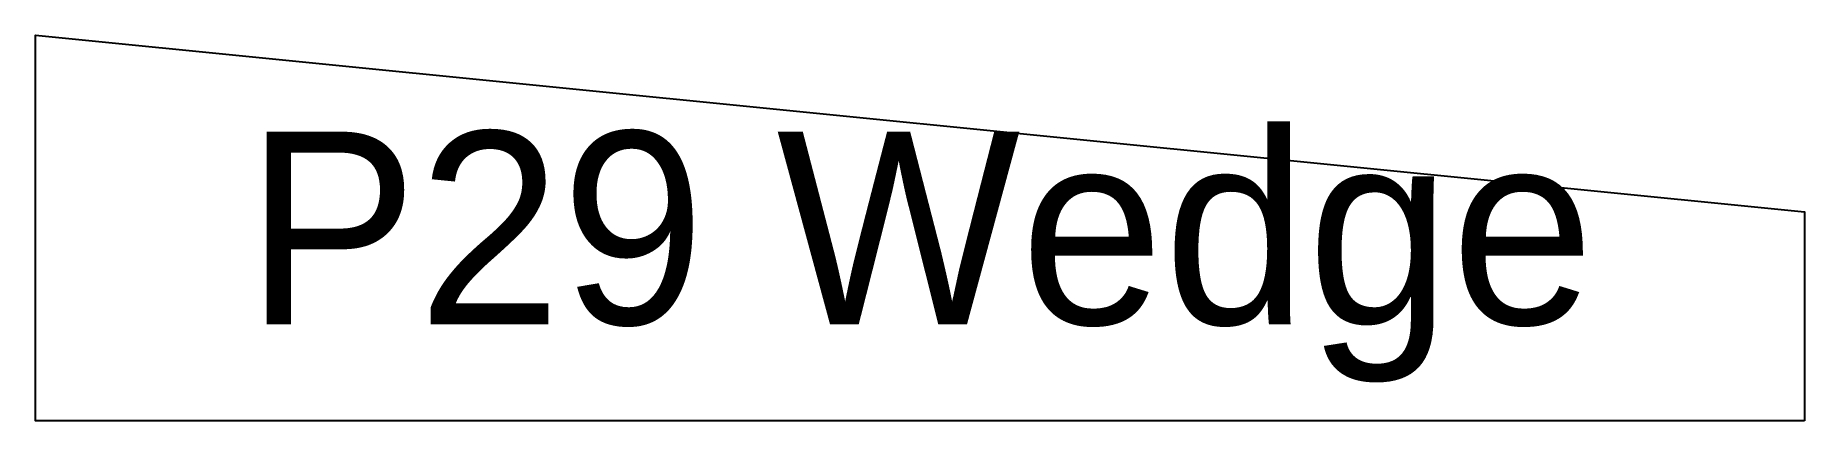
# Model space of a CAD drawing. Header units: millimetres. Extents: x 0 to 110, y 0 to 24.
import ezdxf
from ezdxf.enums import TextEntityAlignment as Align

# ---------------------------------------------------------------- set-up
doc = ezdxf.new("R2010")
doc.units = ezdxf.units.MM
doc.layers.add('CUT_OUTSIDE', color=1, linetype='Continuous')
doc.layers.add('NOTES', color=7, linetype='Continuous')

msp = doc.modelspace()

# ---------------------------------------------------------------- linework, layer by layer
at = {"layer": 'CUT_OUTSIDE'}
msp.add_lwpolyline([(110, 0), (0, 0), (0, 24), (110, 13), (110, 0)], close=True, dxfattribs=at)

# ---------------------------------------------------------------- texts
at = {"layer": 'NOTES'}
msp.add_text('P29 Wedge', height=12, dxfattribs=at).set_placement((55, 12), align=Align.MIDDLE_CENTER)

doc.saveas('drawing.dxf')
